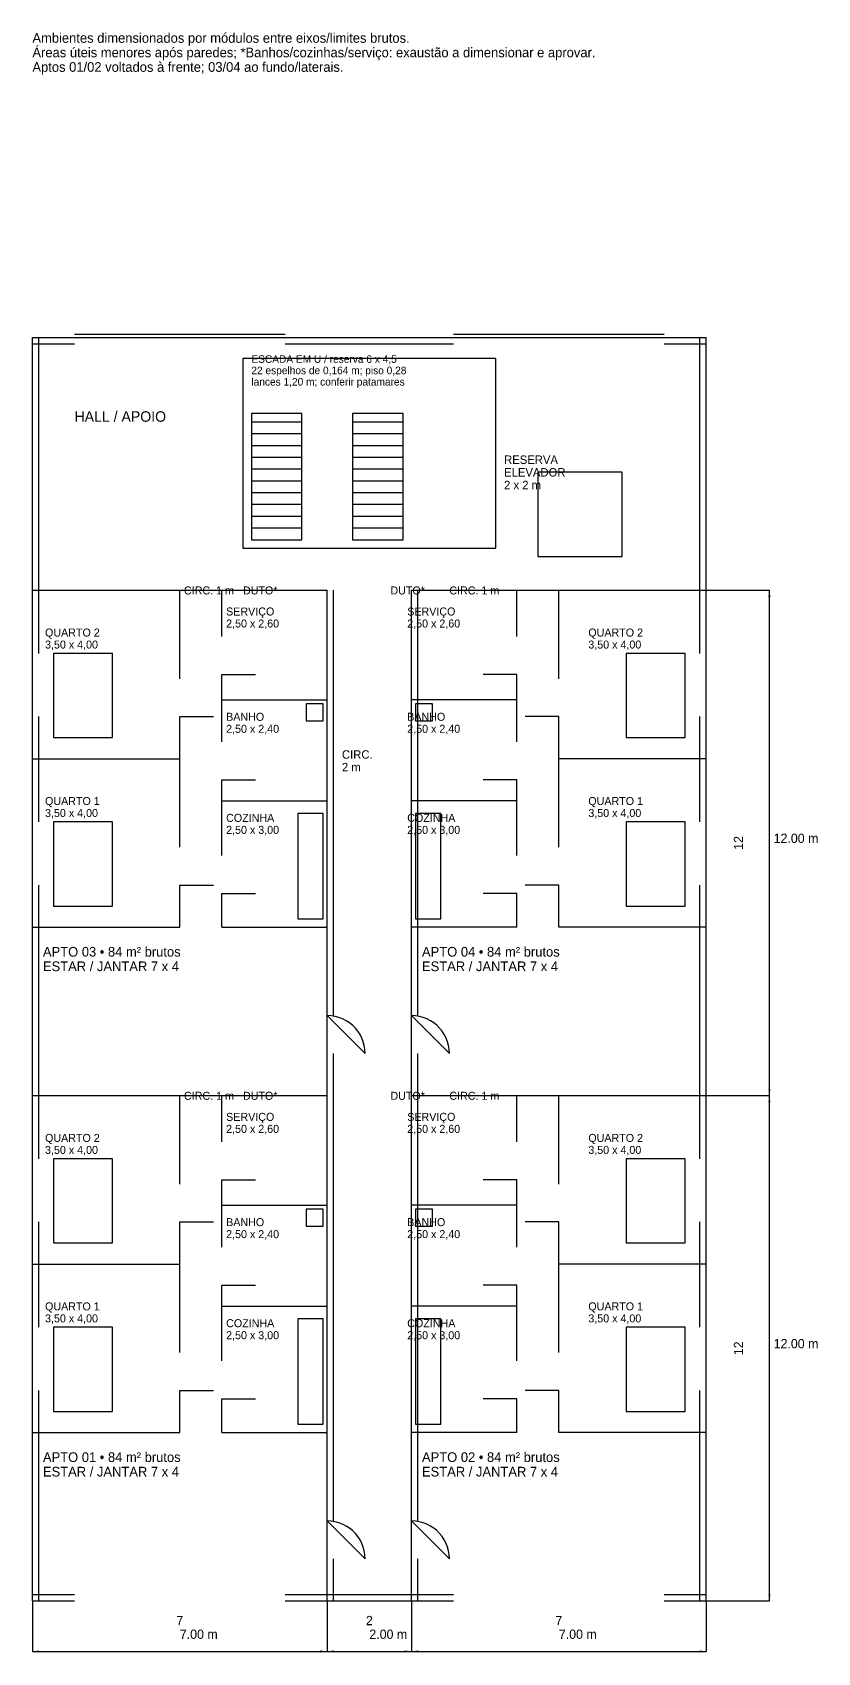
# Model space of a CAD drawing. Header units: metres. Extents: x -3 to 341, y -5 to 52.
# Drawn here: x 132 to 150.64, y 8.77 to 47.25 of the extents above; entities that cross this region are included whole.
import ezdxf

# ---------------------------------------------------------------- set-up
doc = ezdxf.new("R2010")
doc.units = ezdxf.units.M
for name, color, linetype in [('COTAS', 2, 'Continuous'), ('ESQUADRIAS', 4, 'Continuous'), ('MOBILIARIO', 8, 'Continuous'), ('PAREDES', 7, 'Continuous'), ('TEXTOS', 3, 'Continuous')]:
    doc.layers.add(name, color=color, linetype=linetype)
doc.dimstyles.get("Standard").update_dxf_attribs({"dimtxt": 2.5, "dimasz": 2.5, "dimexe": 1.25, "dimexo": 0.625, "dimtad": 1, "dimcen": 2.5, "dimazin": 3, "dimtfac": 1, "dimtmove": 0, "dimatfit": 3})

# ---------------------------------------------------------------- blocks, each defined once
blk = doc.blocks.new('_CLOSEDFILLED')
at = {"color": 0, "linetype": 'BYBLOCK'}
blk.add_solid([(-1, 0.16), (0, 0), (-1, -0.16)], dxfattribs=at)
blk = doc.blocks.new('*D10')
at = {"color": 2}
for p, q in [((132, 10), (132, 8.8)), ((139, 10), (139, 8.8)), ((132.16, 8.8), (138.84, 8.8))]:
    blk.add_line(p, q, dxfattribs=at)
at = {"layer": 'Defpoints'}
for p in [(132, 10), (139, 10), (132, 8.8)]:
    blk.add_point(p, dxfattribs=at)
at = {"layer": 'COTAS', "color": 2, "xscale": 0.16, "yscale": 0.16, "rotation": 180}
blk.add_blockref('_CLOSEDFILLED', (132, 8.8), dxfattribs=at)
at = {"layer": 'COTAS', "color": 2, "xscale": 0.16, "yscale": 0.16}
blk.add_blockref('_CLOSEDFILLED', (139, 8.8), dxfattribs=at)
at = {"layer": 'COTAS', "color": 2, "insert": (135.5, 9.535), "char_height": 0.22, "attachment_point": 5}
blk.add_mtext('7', dxfattribs=at)
blk = doc.blocks.new('*D11')
at = {"color": 2}
for p, q in [((139, 10), (139, 8.8)), ((141, 10), (141, 8.8)), ((139.16, 8.8), (140.84, 8.8))]:
    blk.add_line(p, q, dxfattribs=at)
at = {"layer": 'Defpoints'}
for p in [(139, 10), (141, 10), (139, 8.8)]:
    blk.add_point(p, dxfattribs=at)
at = {"layer": 'COTAS', "color": 2, "xscale": 0.16, "yscale": 0.16, "rotation": 180}
blk.add_blockref('_CLOSEDFILLED', (139, 8.8), dxfattribs=at)
at = {"layer": 'COTAS', "color": 2, "xscale": 0.16, "yscale": 0.16}
blk.add_blockref('_CLOSEDFILLED', (141, 8.8), dxfattribs=at)
at = {"layer": 'COTAS', "color": 2, "insert": (140, 9.535), "char_height": 0.22, "attachment_point": 5}
blk.add_mtext('2', dxfattribs=at)
blk = doc.blocks.new('*D12')
at = {"color": 2}
for p, q in [((141, 10), (141, 8.8)), ((148, 10), (148, 8.8)), ((141.16, 8.8), (147.84, 8.8))]:
    blk.add_line(p, q, dxfattribs=at)
at = {"layer": 'Defpoints'}
for p in [(141, 10), (148, 10), (141, 8.8)]:
    blk.add_point(p, dxfattribs=at)
at = {"layer": 'COTAS', "color": 2, "xscale": 0.16, "yscale": 0.16, "rotation": 180}
blk.add_blockref('_CLOSEDFILLED', (141, 8.8), dxfattribs=at)
at = {"layer": 'COTAS', "color": 2, "xscale": 0.16, "yscale": 0.16}
blk.add_blockref('_CLOSEDFILLED', (148, 8.8), dxfattribs=at)
at = {"layer": 'COTAS', "color": 2, "insert": (144.5, 9.535), "char_height": 0.22, "attachment_point": 5}
blk.add_mtext('7', dxfattribs=at)
blk = doc.blocks.new('*D13')
at = {"color": 2}
for p, q in [((148, 22), (149.5, 22)), ((149.5, 10.16), (149.5, 21.84)), ((148, 10), (149.5, 10))]:
    blk.add_line(p, q, dxfattribs=at)
at = {"layer": 'Defpoints'}
for p in [(148, 22), (148, 10), (149.5, 10)]:
    blk.add_point(p, dxfattribs=at)
at = {"layer": 'COTAS', "color": 2, "xscale": 0.16, "yscale": 0.16}
for p, rotation in [((149.5, 22), 90), ((149.5, 10), 270)]:
    blk.add_blockref('_CLOSEDFILLED', p, dxfattribs=dict(at, rotation=rotation))
at = {"layer": 'COTAS', "color": 2, "insert": (148.765, 16), "char_height": 0.22, "attachment_point": 5, "rotation": 90}
blk.add_mtext('12', dxfattribs=at)
blk = doc.blocks.new('*D14')
at = {"color": 2}
for p, q in [((148, 34), (149.5, 34)), ((149.5, 22.16), (149.5, 33.84)), ((148, 22), (149.5, 22))]:
    blk.add_line(p, q, dxfattribs=at)
at = {"layer": 'Defpoints'}
for p in [(148, 34), (148, 22), (149.5, 22)]:
    blk.add_point(p, dxfattribs=at)
at = {"layer": 'COTAS', "color": 2, "xscale": 0.16, "yscale": 0.16}
for p, rotation in [((149.5, 34), 90), ((149.5, 22), 270)]:
    blk.add_blockref('_CLOSEDFILLED', p, dxfattribs=dict(at, rotation=rotation))
at = {"layer": 'COTAS', "color": 2, "insert": (148.765, 28), "char_height": 0.22, "attachment_point": 5, "rotation": 90}
blk.add_mtext('12', dxfattribs=at)

msp = doc.modelspace()

# ---------------------------------------------------------------- linework, layer by layer
at = {"layer": 'COTAS'}
for p, q in [((149.5, 22), (149.5, 34)), ((149.5, 10), (149.5, 22)), ((132, 8.8), (139, 8.8)), ((139, 8.8), (141, 8.8)), ((141, 8.8), (148, 8.8))]:
    msp.add_line(p, q, dxfattribs=at)
at = {"layer": 'ESQUADRIAS'}
for p, q in [((133, 40.08), (138, 40.08)), ((142, 40.08), (147, 40.08)), ((133, 40), (138, 40)), ((142, 40), (147, 40)), ((132, 31), (132, 32.5)), ((148, 31), (148, 32.5)), ((136.5, 32), (137.3, 32)), ((143.5, 32), (142.7, 32)), ((135.5, 31), (136.3, 31)), ((144.5, 31), (143.7, 31)), ((136.5, 29.5), (137.3, 29.5)), ((143.5, 29.5), (142.7, 29.5)), ((132, 27), (132, 28.5)), ((148, 27), (148, 28.5)), ((135.5, 27), (136.3, 27)), ((144.5, 27), (143.7, 27)), ((136.5, 26.8), (137.3, 26.8)), ((143.5, 26.8), (142.7, 26.8)), ((139, 23), (139, 23.9)), ((139, 23.9), (139.9, 23)), ((141, 23), (141, 23.9)), ((141, 23.9), (141.9, 23)), ((132, 19), (132, 20.5)), ((148, 19), (148, 20.5)), ((136.5, 20), (137.3, 20)), ((143.5, 20), (142.7, 20)), ((135.5, 19), (136.3, 19)), ((144.5, 19), (143.7, 19)), ((136.5, 17.5), (137.3, 17.5)), ((143.5, 17.5), (142.7, 17.5)), ((132, 15), (132, 16.5)), ((148, 15), (148, 16.5)), ((135.5, 15), (136.3, 15)), ((136.5, 14.8), (137.3, 14.8)), ((143.5, 14.8), (142.7, 14.8)), ((144.5, 15), (143.7, 15)), ((139, 11), (139, 11.9)), ((139, 11.9), (139.9, 11)), ((141, 11), (141, 11.9)), ((141, 11.9), (141.9, 11))]:
    msp.add_line(p, q, dxfattribs=at)
for points in [[(139.9, 23), (139.895, 23.094), (139.88, 23.187), (139.856, 23.278), (139.822, 23.366), (139.779, 23.45), (139.728, 23.529), (139.669, 23.602), (139.602, 23.669), (139.529, 23.728), (139.45, 23.779), (139.366, 23.822), (139.278, 23.856), (139.187, 23.88), (139.094, 23.895), (139, 23.9)], [(141.9, 23), (141.895, 23.094), (141.88, 23.187), (141.856, 23.278), (141.822, 23.366), (141.779, 23.45), (141.728, 23.529), (141.669, 23.602), (141.602, 23.669), (141.529, 23.728), (141.45, 23.779), (141.366, 23.822), (141.278, 23.856), (141.187, 23.88), (141.094, 23.895), (141, 23.9)], [(139.9, 11), (139.895, 11.094), (139.88, 11.187), (139.856, 11.278), (139.822, 11.366), (139.779, 11.45), (139.728, 11.529), (139.669, 11.602), (139.602, 11.669), (139.529, 11.728), (139.45, 11.779), (139.366, 11.822), (139.278, 11.856), (139.187, 11.88), (139.094, 11.895), (139, 11.9)], [(141.9, 11), (141.895, 11.094), (141.88, 11.187), (141.856, 11.278), (141.822, 11.366), (141.779, 11.45), (141.728, 11.529), (141.669, 11.602), (141.602, 11.669), (141.529, 11.728), (141.45, 11.779), (141.366, 11.822), (141.278, 11.856), (141.187, 11.88), (141.094, 11.895), (141, 11.9)]]:
    msp.add_lwpolyline(points, dxfattribs=at)
at = {"layer": 'MOBILIARIO'}
for p, q in [((133.9, 32.5), (132.5, 32.5)), ((132.5, 32.5), (132.5, 30.5)), ((133.9, 30.5), (133.9, 32.5)), ((147.5, 32.5), (146.1, 32.5)), ((146.1, 32.5), (146.1, 30.5)), ((147.5, 30.5), (147.5, 32.5)), ((138.9, 31.3), (138.5, 31.3)), ((138.5, 31.3), (138.5, 30.9)), ((138.9, 30.9), (138.9, 31.3)), ((141.5, 31.3), (141.1, 31.3)), ((141.1, 31.3), (141.1, 30.9)), ((141.5, 30.9), (141.5, 31.3)), ((138.5, 30.9), (138.9, 30.9)), ((141.1, 30.9), (141.5, 30.9)), ((132.5, 30.5), (133.9, 30.5)), ((146.1, 30.5), (147.5, 30.5)), ((133.9, 28.5), (132.5, 28.5)), ((132.5, 28.5), (132.5, 26.5)), ((133.9, 26.5), (133.9, 28.5)), ((138.9, 28.7), (138.3, 28.7)), ((138.3, 28.7), (138.3, 26.2)), ((138.9, 26.2), (138.9, 28.7)), ((141.7, 28.7), (141.1, 28.7)), ((141.1, 28.7), (141.1, 26.2)), ((141.7, 26.2), (141.7, 28.7)), ((147.5, 28.5), (146.1, 28.5)), ((146.1, 28.5), (146.1, 26.5)), ((147.5, 26.5), (147.5, 28.5)), ((132.5, 26.5), (133.9, 26.5)), ((138.3, 26.2), (138.9, 26.2)), ((141.1, 26.2), (141.7, 26.2)), ((146.1, 26.5), (147.5, 26.5)), ((133.9, 20.5), (132.5, 20.5)), ((132.5, 20.5), (132.5, 18.5)), ((133.9, 18.5), (133.9, 20.5)), ((147.5, 20.5), (146.1, 20.5)), ((146.1, 20.5), (146.1, 18.5)), ((147.5, 18.5), (147.5, 20.5)), ((138.9, 19.3), (138.5, 19.3)), ((138.5, 19.3), (138.5, 18.9)), ((138.9, 18.9), (138.9, 19.3)), ((141.5, 19.3), (141.1, 19.3)), ((141.1, 19.3), (141.1, 18.9)), ((141.5, 18.9), (141.5, 19.3)), ((138.5, 18.9), (138.9, 18.9)), ((141.1, 18.9), (141.5, 18.9)), ((132.5, 18.5), (133.9, 18.5)), ((146.1, 18.5), (147.5, 18.5)), ((138.9, 16.7), (138.3, 16.7)), ((138.3, 16.7), (138.3, 14.2)), ((138.9, 14.2), (138.9, 16.7)), ((141.7, 16.7), (141.1, 16.7)), ((141.1, 16.7), (141.1, 14.2)), ((141.7, 14.2), (141.7, 16.7)), ((133.9, 16.5), (132.5, 16.5)), ((132.5, 16.5), (132.5, 14.5)), ((133.9, 14.5), (133.9, 16.5)), ((147.5, 16.5), (146.1, 16.5)), ((146.1, 16.5), (146.1, 14.5)), ((147.5, 14.5), (147.5, 16.5)), ((132.5, 14.5), (133.9, 14.5)), ((146.1, 14.5), (147.5, 14.5)), ((138.3, 14.2), (138.9, 14.2)), ((141.1, 14.2), (141.7, 14.2))]:
    msp.add_line(p, q, dxfattribs=at)
at = {"layer": 'PAREDES'}
for p, q in [((132, 32.5), (132, 40)), ((132, 40), (133, 40)), ((132, 39.85), (133, 39.85)), ((132.15, 32.5), (132.15, 40)), ((138, 40), (142, 40)), ((138, 39.85), (142, 39.85)), ((147, 40), (148, 40)), ((147, 39.85), (148, 39.85)), ((147.85, 32.5), (147.85, 40)), ((148, 32.5), (148, 40)), ((143, 39.5), (137, 39.5)), ((137, 39.5), (137, 35)), ((143, 35), (143, 39.5)), ((138.4, 38.2), (137.2, 38.2)), ((137.2, 38.2), (137.2, 35.2)), ((138.4, 35.2), (138.4, 38.2)), ((140.8, 38.2), (139.6, 38.2)), ((139.6, 38.2), (139.6, 35.2)), ((140.8, 35.2), (140.8, 38.2)), ((137.2, 38), (138.4, 38)), ((137.2, 37.72), (138.4, 37.72)), ((139.6, 38), (140.8, 38)), ((139.6, 37.72), (140.8, 37.72)), ((137.2, 37.44), (138.4, 37.44)), ((139.6, 37.44), (140.8, 37.44)), ((137.2, 37.16), (138.4, 37.16)), ((139.6, 37.16), (140.8, 37.16)), ((137.2, 36.88), (138.4, 36.88)), ((137.2, 36.6), (138.4, 36.6)), ((139.6, 36.88), (140.8, 36.88)), ((139.6, 36.6), (140.8, 36.6)), ((146, 36.8), (144, 36.8)), ((144, 36.8), (144, 34.8)), ((146, 34.8), (146, 36.8)), ((137.2, 36.32), (138.4, 36.32)), ((139.6, 36.32), (140.8, 36.32)), ((137.2, 36.04), (138.4, 36.04)), ((139.6, 36.04), (140.8, 36.04)), ((137.2, 35.76), (138.4, 35.76)), ((137.2, 35.48), (138.4, 35.48)), ((139.6, 35.76), (140.8, 35.76)), ((139.6, 35.48), (140.8, 35.48)), ((137.2, 35.2), (138.4, 35.2)), ((137.2, 35.2), (138.4, 35.2)), ((139.6, 35.2), (140.8, 35.2)), ((139.6, 35.2), (140.8, 35.2)), ((137, 35), (143, 35)), ((144, 34.8), (146, 34.8)), ((132, 34), (139, 34)), ((135.5, 31.9), (135.5, 34)), ((136.5, 32.9), (136.5, 34)), ((139, 23.9), (139, 34)), ((139.15, 23.9), (139.15, 34)), ((141, 23.9), (141, 34)), ((141, 34), (148, 34)), ((141.15, 23.9), (141.15, 34)), ((143.5, 32.9), (143.5, 34)), ((144.5, 31.9), (144.5, 34)), ((136.5, 30.4), (136.5, 32)), ((143.5, 30.4), (143.5, 32)), ((136.5, 31.4), (139, 31.4)), ((143.5, 31.4), (141, 31.4)), ((132, 28.5), (132, 31)), ((132.15, 28.5), (132.15, 31)), ((135.5, 27.9), (135.5, 31)), ((144.5, 27.9), (144.5, 31)), ((147.85, 28.5), (147.85, 31)), ((148, 28.5), (148, 31)), ((132, 30), (135.5, 30)), ((148, 30), (144.5, 30)), ((136.5, 27.7), (136.5, 29.5)), ((143.5, 27.7), (143.5, 29.5)), ((136.5, 29), (139, 29)), ((143.5, 29), (141, 29)), ((132, 20.5), (132, 27)), ((132.15, 20.5), (132.15, 27)), ((135.5, 26), (135.5, 27)), ((144.5, 26), (144.5, 27)), ((147.85, 20.5), (147.85, 27)), ((148, 20.5), (148, 27)), ((136.5, 26), (136.5, 26.8)), ((143.5, 26), (143.5, 26.8)), ((132, 26), (135.5, 26)), ((136.5, 26), (139, 26)), ((143.5, 26), (141, 26)), ((148, 26), (144.5, 26)), ((139, 11.9), (139, 23)), ((139.15, 11.9), (139.15, 23)), ((141, 11.9), (141, 23)), ((141.15, 11.9), (141.15, 23)), ((132, 22), (139, 22)), ((135.5, 19.9), (135.5, 22)), ((136.5, 20.9), (136.5, 22)), ((141, 22), (148, 22)), ((143.5, 20.9), (143.5, 22)), ((144.5, 19.9), (144.5, 22)), ((136.5, 18.4), (136.5, 20)), ((143.5, 18.4), (143.5, 20)), ((136.5, 19.4), (139, 19.4)), ((143.5, 19.4), (141, 19.4)), ((132, 16.5), (132, 19)), ((132.15, 16.5), (132.15, 19)), ((135.5, 15.9), (135.5, 19)), ((144.5, 15.9), (144.5, 19)), ((147.85, 16.5), (147.85, 19)), ((148, 16.5), (148, 19)), ((132, 18), (135.5, 18)), ((148, 18), (144.5, 18)), ((136.5, 15.7), (136.5, 17.5)), ((143.5, 15.7), (143.5, 17.5)), ((136.5, 17), (139, 17)), ((143.5, 17), (141, 17)), ((132, 10), (132, 15)), ((132.15, 10), (132.15, 15)), ((135.5, 14), (135.5, 15)), ((136.5, 14), (136.5, 14.8)), ((143.5, 14), (143.5, 14.8)), ((144.5, 14), (144.5, 15)), ((147.85, 10), (147.85, 15)), ((148, 10), (148, 15)), ((132, 14), (135.5, 14)), ((136.5, 14), (139, 14)), ((143.5, 14), (141, 14)), ((148, 14), (144.5, 14)), ((139, 10), (139, 11)), ((139.15, 10), (139.15, 11)), ((141, 10), (141, 11)), ((141.15, 10), (141.15, 11)), ((132, 10.15), (133, 10.15)), ((138, 10.15), (142, 10.15)), ((147, 10.15), (148, 10.15)), ((132, 10), (133, 10)), ((138, 10), (142, 10)), ((147, 10), (148, 10))]:
    msp.add_line(p, q, dxfattribs=at)

# ---------------------------------------------------------------- texts
at = {"layer": 'TEXTOS'}
for s, height, p in [('Ambientes dimensionados por módulos entre eixos/limites brutos.', 0.23, (132, 47)), ('Áreas úteis menores após paredes; *Banhos/cozinhas/serviço: exaustão a dimensionar e aprovar.', 0.23, (132, 46.655)), ('Aptos 01/02 voltados à frente; 03/04 ao fundo/laterais.', 0.23, (132, 46.31)), ('22 espelhos de 0,164 m; piso 0,28', 0.18, (137.2, 39.13)), ('ESCADA EM U / reserva 6 x 4,5', 0.18, (137.2, 39.4)), ('lances 1,20 m; conferir patamares', 0.18, (137.2, 38.86)), ('HALL / APOIO', 0.25, (133, 38)), ('RESERVA', 0.2, (143.2, 37)), ('2 x 2 m', 0.2, (143.2, 36.4)), ('ELEVADOR', 0.2, (143.2, 36.7)), ('CIRC. 1 m', 0.19, (135.6, 33.9)), ('DUTO*', 0.19, (137, 33.9)), ('DUTO*', 0.19, (140.5, 33.9)), ('CIRC. 1 m', 0.19, (141.9, 33.9)), ('SERVIÇO', 0.19, (136.6, 33.4)), ('SERVIÇO', 0.19, (140.9, 33.4)), ('QUARTO 2', 0.19, (132.3, 32.9)), ('2,50 x 2,60', 0.19, (136.6, 33.115)), ('2,50 x 2,60', 0.19, (140.9, 33.115)), ('QUARTO 2', 0.19, (145.2, 32.9)), ('3,50 x 4,00', 0.19, (132.3, 32.615)), ('3,50 x 4,00', 0.19, (145.2, 32.615)), ('2,50 x 2,40', 0.19, (136.6, 30.615)), ('BANHO', 0.19, (136.6, 30.9)), ('2,50 x 2,40', 0.19, (140.9, 30.615)), ('BANHO', 0.19, (140.9, 30.9)), ('CIRC.', 0.2, (139.35, 30)), ('2 m', 0.2, (139.35, 29.7)), ('QUARTO 1', 0.19, (132.3, 28.9)), ('QUARTO 1', 0.19, (145.2, 28.9)), ('3,50 x 4,00', 0.19, (132.3, 28.615)), ('COZINHA', 0.19, (136.6, 28.5)), ('COZINHA', 0.19, (140.9, 28.5)), ('3,50 x 4,00', 0.19, (145.2, 28.615)), ('2,50 x 3,00', 0.19, (136.6, 28.215)), ('2,50 x 3,00', 0.19, (140.9, 28.215)), ('12.00 m', 0.22, (149.6, 28)), ('APTO 03 • 84 m² brutos', 0.23, (132.25, 25.3)), ('APTO 04 • 84 m² brutos', 0.23, (141.25, 25.3)), ('ESTAR / JANTAR 7 x 4', 0.23, (132.25, 24.955)), ('ESTAR / JANTAR 7 x 4', 0.23, (141.25, 24.955)), ('CIRC. 1 m', 0.19, (135.6, 21.9)), ('DUTO*', 0.19, (137, 21.9)), ('DUTO*', 0.19, (140.5, 21.9)), ('CIRC. 1 m', 0.19, (141.9, 21.9)), ('SERVIÇO', 0.19, (136.6, 21.4)), ('SERVIÇO', 0.19, (140.9, 21.4)), ('2,50 x 2,60', 0.19, (136.6, 21.115)), ('2,50 x 2,60', 0.19, (140.9, 21.115)), ('3,50 x 4,00', 0.19, (132.3, 20.615)), ('QUARTO 2', 0.19, (132.3, 20.9)), ('3,50 x 4,00', 0.19, (145.2, 20.615)), ('QUARTO 2', 0.19, (145.2, 20.9)), ('BANHO', 0.19, (136.6, 18.9)), ('BANHO', 0.19, (140.9, 18.9)), ('2,50 x 2,40', 0.19, (136.6, 18.615)), ('2,50 x 2,40', 0.19, (140.9, 18.615)), ('QUARTO 1', 0.19, (132.3, 16.9)), ('QUARTO 1', 0.19, (145.2, 16.9)), ('3,50 x 4,00', 0.19, (132.3, 16.615)), ('COZINHA', 0.19, (136.6, 16.5)), ('COZINHA', 0.19, (140.9, 16.5)), ('3,50 x 4,00', 0.19, (145.2, 16.615)), ('2,50 x 3,00', 0.19, (136.6, 16.215)), ('2,50 x 3,00', 0.19, (140.9, 16.215)), ('12.00 m', 0.22, (149.6, 16)), ('APTO 01 • 84 m² brutos', 0.23, (132.25, 13.3)), ('APTO 02 • 84 m² brutos', 0.23, (141.25, 13.3)), ('ESTAR / JANTAR 7 x 4', 0.23, (132.25, 12.955)), ('ESTAR / JANTAR 7 x 4', 0.23, (141.25, 12.955)), ('7.00 m', 0.22, (135.5, 9.1)), ('2.00 m', 0.22, (140, 9.1)), ('7.00 m', 0.22, (144.5, 9.1))]:
    msp.add_text(s, height=height, dxfattribs=at).set_placement(p)

# ---------------------------------------------------------------- dimensions: what is measured, and where the dimension line sits
at = {"layer": 'COTAS'}
for base, p1, p2, picture, middle in [((149.5, 22), (148, 22), (148, 34), '*D14', (148.765, 28)), ((149.5, 10), (148, 10), (148, 22), '*D13', (148.765, 16))]:
    dim = msp.add_linear_dim(base=base, p1=p1, p2=p2, angle=90, dimstyle='Standard', override={"dimtxt": 0.22, "dimasz": 0.16, "dimtad": 1, "dimdec": 2, "dimclrd": 2, "dimclre": 2, "dimclrt": 2}, dxfattribs=at)
    dim.commit()
    dim.dimension.update_dxf_attribs({"geometry": picture, "text_midpoint": middle})
for base, p1, p2, picture, middle in [((132, 8.8), (132, 10), (139, 10), '*D10', (135.5, 9.535)), ((139, 8.8), (139, 10), (141, 10), '*D11', (140, 9.535)), ((141, 8.8), (141, 10), (148, 10), '*D12', (144.5, 9.535))]:
    dim = msp.add_linear_dim(base=base, p1=p1, p2=p2, dimstyle='Standard', override={"dimtxt": 0.22, "dimasz": 0.16, "dimtad": 1, "dimdec": 2, "dimclrd": 2, "dimclre": 2, "dimclrt": 2}, dxfattribs=at)
    dim.commit()
    dim.dimension.update_dxf_attribs({"geometry": picture, "text_midpoint": middle})

doc.saveas('drawing.dxf')
